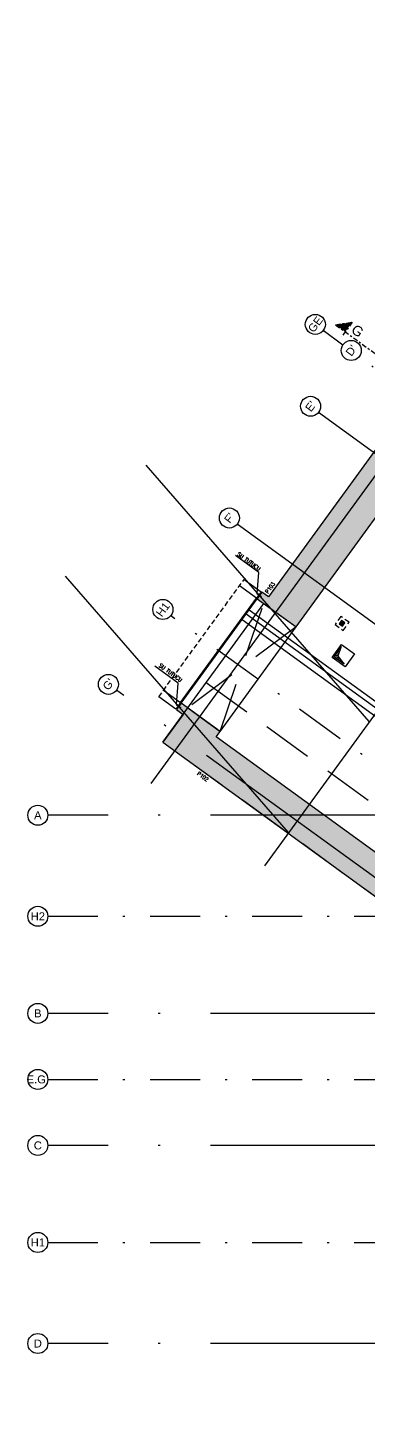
# Model space of a CAD drawing. Header units: millimetres. Extents: x 400408 to 401352, y 4543980 to 4544157.
# Drawn here: x 400988.7 to 401005.7, y 4544079 to 4544147.7 of the extents above; entities that cross this region are included whole.
import ezdxf
from ezdxf.enums import TextEntityAlignment as Align

# ---------------------------------------------------------------- set-up
doc = ezdxf.new("R2010")
doc.units = ezdxf.units.MM
for name, pattern in [('AKS', [3, 2.5, -0.25, 0, -0.25]), ('CENTER', [2, 1.25, -0.25, 0.25, -0.25]), ('CIZGI', [0.4, 0.25, -0.15]), ('DASHDOT2', [0.5, 0.25, -0.125, 0, -0.125]), ('HIDDEN', [0.375, 0.25, -0.125]), ('UUC-ST-KAL-I05-101-U-000$0$ACAD_ISO05W100', [33, 24, -3, 0, -3, 0, -3])]:
    doc.linetypes.add(name, pattern=pattern)
for name, color, linetype in [('aks prota', 2, 'AKS'), ('bosluk prota', 2, 'Continuous'), ('bosluk tarama prota', 8, 'Continuous'), ('caks prota', 4, 'Continuous'), ('kesik prota', 2, 'CIZGI'), ('kesit tarama prota', 252, 'Continuous'), ('kiriş prota', 6, 'Continuous'), ('kolon tarama prota', 252, 'Continuous'), ('not yazısı prota', 6, 'Continuous'), ('not çizgisi prota', 4, 'Continuous'), ('perde prota', 1, 'Continuous'), ('PRT-AL-TUNEL_EKSENI', 14, 'DASHDOT2'), ('PRT-MI-a_fit_drainage', 10, 'Continuous'), ('skesit prota', 7, 'Continuous'), ('st_s_ölçü', 4, 'Continuous'), ('taks prota', 7, 'Continuous'), ('temel prota', 6, 'Continuous'), ('tkesit prota', 7, 'Continuous'), ('tperde prota', 6, 'Continuous'), ('UUC-ST-KAL-I05-101-U-000$0$st_s_su tutucu', 2, 'Continuous')]:
    doc.layers.add(name, color=color, linetype=linetype)
doc.styles.add('Arial', font='Arial.ttf')
doc.styles.add('OLCU', font='romanstw.shx')
doc.styles.add('TAKS', font='Arial Unicode.ttf')
doc.styles.add('tkolon', font='romanstw.shx')
doc.styles.add('TSIMPLEX', font='romanstw.shx')
doc.dimstyles.new('1-50', dxfattribs={"dimtxt": 10, "dimasz": 4, "dimexe": 4, "dimexo": 8, "dimgap": 4, "dimtad": 1, "dimdec": 1, "dimrnd": 0.05, "dimzin": 9, "dimdsep": 46, "dimtxsty": 'OLCU', "dimblk1": 'OBLIQUE', "dimblk2": 'OBLIQUE', "dimsah": 1, "dimcen": 2, "dimdle": 4, "dimclrd": 4, "dimclre": 4, "dimclrt": 3, "dimadec": 1, "dimazin": 0, "dimtfac": 1, "dimtdec": 1, "dimtix": 1, "dimtmove": 2, "dimatfit": 3, "dimldrblk": 'OBLIQUE', "dimfxl": 1, "dimtvp": 1, "dimtolj": 1, "dimtzin": 1, "dimarcsym": 0})

# ---------------------------------------------------------------- blocks, each defined once
blk = doc.blocks.new('_Oblique')
at = {"layer": 'st_s_ölçü', "lineweight": -2}
blk.add_line((-0.5, -0.5), (0.5, 0.5), dxfattribs=at)
blk = doc.blocks.new('YER SUZGECI_20x20')
at = {"color": 2}
blk.add_lwpolyline([(-20, 0), (0, 0), (0, 20), (-20, 20)], close=True, dxfattribs=at)
for points in [[(0, 20), (-20, 0)], [(-20, 20), (0, 0)]]:
    blk.add_lwpolyline(points, dxfattribs=at)
blk.add_circle((-10, 10), 7, dxfattribs=at)

msp = doc.modelspace()

# ---------------------------------------------------------------- hatches: boundary and pattern name
at = {"layer": 'bosluk tarama prota'}
h = msp.add_hatch(dxfattribs=at)
h.set_pattern_fill('ANSI31', color=256, scale=0.5, angle=169)
h.set_pattern_definition([(9, (401030.76729, 4544100.762955), (-0.00977715, 0.06173052), [])])
h.paths.add_polyline_path([(401004.01, 4544116.275), (401004.382, 4544116.788), (401004.214, 4544116.31), (401004.519, 4544115.905)])
at = {"layer": 'kesit tarama prota'}
h = msp.add_hatch(color=256, dxfattribs=at)
h.dxf.hatch_style = 1
h.paths.add_polyline_path([(401004.933, 4544133.006), (401004.095, 4544132.873), (401004.58, 4544132.52)])
at = {"layer": 'kolon tarama prota'}
h = msp.add_hatch(color=256, dxfattribs=at)
h.dxf.hatch_style = 1
h.paths.add_polyline_path([(401017.145, 4544138.438), (401015.204, 4544139.849), (401014.969, 4544139.525), (401015.292, 4544139.29), (401000.745, 4544119.267), (401000.421, 4544119.502), (401000.186, 4544119.179), (401002.128, 4544117.768)])
h = msp.add_hatch(color=256, dxfattribs=at)
h.dxf.hatch_style = 1
h.paths.add_polyline_path([(401038.167, 4544083.209), (400998.145, 4544112.286), (400998.336, 4544112.55), (400996.395, 4544113.96), (400996.16, 4544113.637), (400996.483, 4544113.402), (400995.469, 4544112.006), (401037.857, 4544081.209), (401040.914, 4544081.209), (401041.465, 4544080.809), (401042.145, 4544080.809), (401038.842, 4544083.209)])

# ---------------------------------------------------------------- linework, layer by layer
at = {"layer": 'aks prota', "ltscale": 10}
for p, q in [((400994.9, 4544109.947), (401022.35, 4544147.728)), ((401000.563, 4544105.832), (401028.013, 4544143.613)), ((401004.463, 4544131.861), (401003.476, 4544132.578)), ((401076.933, 4544079.209), (401005.271, 4544131.274)), ((401071.063, 4544079.209), (401003.243, 4544128.483)), ((401059.324, 4544079.209), (400999.187, 4544122.901)), ((401042.226, 4544078.962), (400993.162, 4544114.609)), ((401113.146, 4544108.359), (400989.734, 4544108.359)), ((401113.146, 4544098.459), (400989.734, 4544098.459)), ((401113.146, 4544091.859), (400989.734, 4544091.859)), ((401113.146, 4544081.959), (400989.734, 4544081.959))]:
    msp.add_line(p, q, dxfattribs=at)
at = {"layer": 'bosluk prota'}
msp.add_lwpolyline([(401004.01, 4544116.275), (401004.382, 4544116.788), (401004.214, 4544116.31), (401004.519, 4544115.905)], close=True, dxfattribs=at)
at = {"layer": 'caks prota', "ltscale": 0.05}
for centre in [(401003.087, 4544132.891), (401004.881, 4544131.588), (401002.853, 4544128.797), (400998.797, 4544123.215), (400995.476, 4544118.644), (400992.758, 4544114.902), (400992.758, 4544114.902), (400989.234, 4544108.359), (400989.234, 4544103.309), (400989.234, 4544098.459), (400989.234, 4544095.159), (400989.234, 4544091.859), (400989.234, 4544087.009), (400989.234, 4544081.959)]:
    msp.add_circle(centre, 0.5, dxfattribs=at)
at = {"layer": 'kesik prota', "ltscale": 10}
msp.add_lwpolyline([(400996.719, 4544113.726), (400998.336, 4544112.549), (401000.51, 4544118.944), (401002.128, 4544117.768)], close=True, dxfattribs=at)
at = {"layer": 'kiriş prota'}
for points in [[(400996.938, 4544114.027), (401000.51, 4544118.944)], [(400998.336, 4544112.55), (401002.128, 4544117.768)]]:
    msp.add_lwpolyline(points, dxfattribs=at)
at = {"layer": 'kolon tarama prota', "linetype": 'HIDDEN'}
msp.add_line((400995.273, 4544114.281), (400999.534, 4544120.147), dxfattribs=at)
at = {"layer": 'kolon tarama prota'}
for points in [[(400999.534, 4544120.147), (401000.381, 4544119.532), (401000.146, 4544119.208), (400999.299, 4544119.823)], [(400996.354, 4544113.99), (401000.146, 4544119.208)], [(400995.508, 4544114.605), (400996.354, 4544113.99), (400996.119, 4544113.666), (400995.273, 4544114.281)]]:
    msp.add_lwpolyline(points, dxfattribs=at)
at = {"layer": 'perde prota'}
msp.add_lwpolyline([(401017.145, 4544138.438), (401015.204, 4544139.849), (401014.969, 4544139.525), (401015.292, 4544139.29), (401000.745, 4544119.267), (401000.421, 4544119.502), (401000.186, 4544119.179), (401002.128, 4544117.768)], close=True, dxfattribs=at)
for points in [[(400996.395, 4544113.96), (401000.186, 4544119.179)], [(401038.167, 4544083.209), (400998.145, 4544112.286), (400998.336, 4544112.55), (400996.395, 4544113.96), (400996.16, 4544113.637), (400996.483, 4544113.402), (400995.469, 4544112.006), (401037.857, 4544081.209), (401040.914, 4544081.209), (401041.465, 4544080.809), (401042.145, 4544080.809), (401038.842, 4544083.209), (401038.167, 4544083.209)]]:
    msp.add_lwpolyline(points, dxfattribs=at)
at = {"layer": 'PRT-AL-TUNEL_EKSENI', "ltscale": 10}
for p, q in [((401049.712, 4544079.209), (400995.866, 4544118.33)), ((400989.734, 4544103.309), (401113.146, 4544103.309)), ((400989.734, 4544095.159), (401113.146, 4544095.159)), ((400989.734, 4544087.009), (401113.146, 4544087.009))]:
    msp.add_line(p, q, dxfattribs=at)
at = {"layer": 'PRT-MI-a_fit_drainage', "color": 2, "linetype": 'CIZGI'}
msp.add_lwpolyline([(401004.77, 4544118.002), (401004.365, 4544118.296), (401004.071, 4544117.891), (401004.476, 4544117.597)], close=True, dxfattribs=at)
at = {"layer": 'skesit prota', "linetype": 'CENTER', "ltscale": 0.2}
for p, q in [((401004.095, 4544132.873), (401004.933, 4544133.006)), ((401004.933, 4544133.006), (401004.404, 4544132.277))]:
    msp.add_line(p, q, dxfattribs=at)
msp.add_lwpolyline([(401004.095, 4544132.873), (401052.414, 4544097.767)], dxfattribs=at)
msp.add_lwpolyline([(401004.095, 4544132.873), (401052.414, 4544097.767)], dxfattribs=at)
at = {"layer": 'temel prota', "color": 5}
for p, q in [((400999.642, 4544118.429), (401048.118, 4544083.209)), ((400999.788, 4544118.631), (401048.544, 4544083.209))]:
    msp.add_line(p, q, dxfattribs=at)
at = {"layer": 'temel prota'}
msp.add_lwpolyline([(400999.436, 4544118.147), (401012.416, 4544108.716), (401012.181, 4544108.393), (401046.843, 4544083.209)], dxfattribs=at)
msp.add_lwpolyline([(401003.926, 4544116.244), (401004.396, 4544116.892), (401005.043, 4544116.421), (401004.573, 4544115.774)], close=True, dxfattribs=at)
at = {"layer": 'temel prota', "linetype": 'HIDDEN', "ltscale": 10}
msp.add_lwpolyline([(400997.638, 4544114.991), (401044.136, 4544081.209), (401037.857, 4544081.209), (400995.469, 4544112.006)], close=True, dxfattribs=at)
at = {"layer": 'UUC-ST-KAL-I05-101-U-000$0$st_s_su tutucu', "linetype": 'UUC-ST-KAL-I05-101-U-000$0$ACAD_ISO05W100', "ltscale": 0.05}
for points in [[(401000.287, 4544119.327, -0.57735), (401000.284, 4544119.326), (401000.256, 4544119.347, -0.57735), (401000.256, 4544119.35), (401000.278, 4544119.359, 0.57735), (401000.278, 4544119.362), (401000.241, 4544119.389), (401000.244, 4544119.394), (401000.241, 4544119.396), (401000.238, 4544119.392), (401000.211, 4544119.411), (401000.215, 4544119.416), (401000.211, 4544119.418), (401000.208, 4544119.413), (401000.191, 4544119.425), (401000.192, 4544119.441), (401000.187, 4544119.444), (401000.169, 4544119.419), (401000.173, 4544119.416), (401000.188, 4544119.421), (401000.205, 4544119.409), (401000.201, 4544119.404), (401000.205, 4544119.402), (401000.208, 4544119.407), (401000.235, 4544119.387), (401000.231, 4544119.383), (401000.234, 4544119.38), (401000.238, 4544119.385), (401000.268, 4544119.363, -0.57735), (401000.268, 4544119.36), (401000.247, 4544119.351, 0.57735), (401000.247, 4544119.348), (401000.288, 4544119.318, 0.57735), (401000.29, 4544119.319), (401000.293, 4544119.342, -0.57735), (401000.295, 4544119.343), (401000.326, 4544119.321), (401000.323, 4544119.316), (401000.326, 4544119.314), (401000.329, 4544119.319), (401000.356, 4544119.299), (401000.352, 4544119.295), (401000.356, 4544119.292), (401000.359, 4544119.297), (401000.376, 4544119.285), (401000.375, 4544119.269), (401000.379, 4544119.266), (401000.398, 4544119.291), (401000.394, 4544119.294), (401000.379, 4544119.289), (401000.362, 4544119.301), (401000.366, 4544119.306), (401000.362, 4544119.308), (401000.359, 4544119.303), (401000.332, 4544119.323), (401000.336, 4544119.327), (401000.333, 4544119.33), (401000.329, 4544119.325), (401000.292, 4544119.352, 0.57735), (401000.289, 4544119.351)], [(400996.26, 4544113.786, -0.57735), (400996.258, 4544113.784), (400996.229, 4544113.805, -0.57735), (400996.23, 4544113.808), (400996.251, 4544113.818, 0.57735), (400996.252, 4544113.821), (400996.215, 4544113.847), (400996.218, 4544113.852), (400996.215, 4544113.855), (400996.211, 4544113.85), (400996.185, 4544113.869), (400996.188, 4544113.874), (400996.185, 4544113.876), (400996.181, 4544113.872), (400996.165, 4544113.884), (400996.165, 4544113.899), (400996.161, 4544113.902), (400996.143, 4544113.877), (400996.147, 4544113.874), (400996.162, 4544113.879), (400996.178, 4544113.867), (400996.175, 4544113.863), (400996.178, 4544113.86), (400996.182, 4544113.865), (400996.208, 4544113.846), (400996.205, 4544113.841), (400996.208, 4544113.839), (400996.212, 4544113.843), (400996.242, 4544113.821, -0.57735), (400996.242, 4544113.818), (400996.221, 4544113.809, 0.57735), (400996.221, 4544113.806), (400996.261, 4544113.776, 0.57735), (400996.264, 4544113.778), (400996.266, 4544113.8, -0.57735), (400996.269, 4544113.801), (400996.3, 4544113.779), (400996.296, 4544113.774), (400996.3, 4544113.772), (400996.303, 4544113.777), (400996.329, 4544113.758), (400996.326, 4544113.753), (400996.329, 4544113.75), (400996.333, 4544113.755), (400996.35, 4544113.743), (400996.349, 4544113.727), (400996.353, 4544113.724), (400996.371, 4544113.75), (400996.367, 4544113.753), (400996.353, 4544113.747), (400996.336, 4544113.759), (400996.339, 4544113.764), (400996.336, 4544113.766), (400996.333, 4544113.762), (400996.306, 4544113.781), (400996.31, 4544113.786), (400996.306, 4544113.788), (400996.303, 4544113.783), (400996.266, 4544113.81, 0.57735), (400996.263, 4544113.809)]]:
    msp.add_lwpolyline(points, format="xyb", close=True, dxfattribs=at)

# ---------------------------------------------------------------- block references
at = {"layer": 'PRT-MI-a_fit_drainage', "color": 2, "xscale": 0.01, "yscale": 0.01, "zscale": 0.01, "rotation": 144.0000000000069}
msp.add_blockref('YER SUZGECI_20x20', (401004.398, 4544118.086), dxfattribs=at)

# ---------------------------------------------------------------- texts
at = {"layer": 'not yazısı prota', "ltscale": 0.05, "style": 'TSIMPLEX', "width": 0.8}
for p in [(400999.168, 4544121.358), (400995.252, 4544115.798)]:
    msp.add_text('SU TUTUCU', height=0.2, rotation=324, dxfattribs=at).set_placement(p)
at = {"layer": 'taks prota', "style": 'TAKS'}
for s, p in [('GE', (401003.087, 4544132.891)), ("D'", (401004.881, 4544131.588)), ("E'", (401002.853, 4544128.797)), ("F'", (400998.797, 4544123.215)), ('H1', (400995.476, 4544118.644)), ("G'", (400992.758, 4544114.902)), ("G'", (400992.758, 4544114.902))]:
    msp.add_text(s, height=0.4, rotation=53.50517, dxfattribs=at).set_placement(p, align=Align.MIDDLE_CENTER)
for s, p in [('A', (400989.234, 4544108.359)), ('H2', (400989.234, 4544103.309)), ('B', (400989.234, 4544098.459)), ('E.G.', (400989.234, 4544095.159)), ('C', (400989.234, 4544091.859)), ('H1', (400989.234, 4544087.009)), ('D', (400989.234, 4544081.959))]:
    msp.add_text(s, height=0.4, dxfattribs=at).set_placement(p, align=Align.MIDDLE_CENTER)
at = {"layer": 'tkesit prota', "style": 'Arial'}
msp.add_text('G', height=0.5, rotation=324, dxfattribs=at).set_placement((401004.83, 4544132.524))
at = {"layer": 'tperde prota', "style": 'tkolon', "width": 0.8}
for s, rotation, p in [('P103', 54.46929, (401000.652, 4544119.48)), ('P102', 324.46929, (400997.224, 4544110.474))]:
    msp.add_text(s, height=0.2, rotation=rotation, dxfattribs=at).set_placement(p, align=Align.MIDDLE_LEFT)

# ---------------------------------------------------------------- leaders
at = {"layer": 'not çizgisi prota'}
for points in [[(401000.188, 4544119.443), (401000.262, 4544120.499), (400999.098, 4544121.344)], [(400996.162, 4544113.901), (400996.236, 4544114.957), (400995.072, 4544115.802)]]:
    msp.add_leader(points, dimstyle='1-50', override={"dimasz": 12, "dimgap": 4, "dimtad": 0}, dxfattribs=at)

doc.saveas('drawing.dxf')
